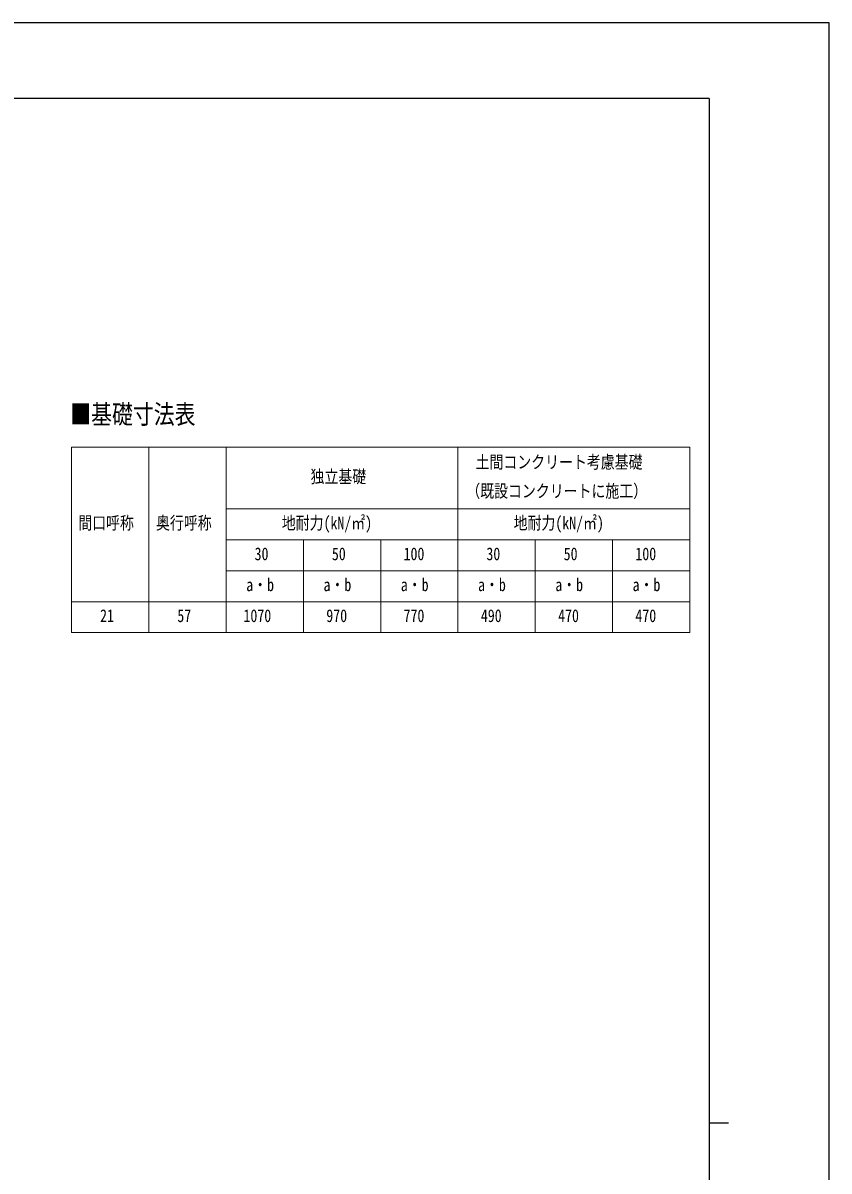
# Model space of a CAD drawing. Units: millimetres, scale not verified. Extents: x -12615 to 12615, y -8910 to 8910.
# Drawn here: x 6356 to 12615, y 0 to 8910 of the extents above; entities that cross this region are included whole.
import ezdxf
from ezdxf.enums import TextEntityAlignment as Align

# ---------------------------------------------------------------- set-up
doc = ezdxf.new("R2010")
doc.units = ezdxf.units.MM
doc.header["$LTSCALE"] = 30
doc.layers.add('0-1_TABLE1', color=7, linetype='Continuous', lineweight=18)
doc.layers.add('0-2_USER1', color=3, linetype='Continuous')
doc.layers.add('0-7_YKK_ZWAK', color=7, linetype='Continuous')
doc.styles.add('ＭＳ ゴシック', font='')
doc.styles.get('ＭＳ ゴシック').set_extended_font_data('MS Gothic')

msp = doc.modelspace()

# ---------------------------------------------------------------- linework, layer by layer
at = {"layer": '0-1_TABLE1'}
for p, q in [((6733.54, 5618.22), (11533.54, 5618.22)), ((6733.54, 5618.22), (6733.54, 4178.22)), ((7333.54, 5618.22), (7333.54, 4178.22)), ((7933.54, 5138.22), (11533.54, 5138.22)), ((7933.54, 4898.22), (11533.54, 4898.22)), ((8533.54, 4898.22), (8533.54, 4178.22)), ((9133.54, 4898.22), (9133.54, 4178.22)), ((10333.54, 4898.22), (10333.54, 4178.22)), ((10933.54, 4898.22), (10933.54, 4178.22)), ((7933.54, 4658.22), (11533.54, 4658.22)), ((6733.54, 4418.22), (11533.54, 4418.22))]:
    msp.add_line(p, q, dxfattribs=at)
for points in [[(7933.54, 5618.22), (7933.54, 5138.22), (7933.54, 4418.22), (7933.54, 4178.22)], [(9733.54, 5618.22), (9733.54, 4418.22), (9733.54, 4178.22)], [(11533.54, 5618.22), (11533.54, 4898.22), (11533.54, 4178.22)], [(6733.54, 4178.22), (7333.54, 4178.22), (11533.54, 4178.22)]]:
    msp.add_lwpolyline(points, dxfattribs=at)
at = {"layer": '0-7_YKK_ZWAK'}
for p, q in [((11685.06, 8325), (-11714.94, 8325)), ((11685.06, 8325), (11685.06, -7575)), ((11685.06, 375), (11835.06, 375))]:
    msp.add_line(p, q, dxfattribs=at)
msp.add_lwpolyline([(-12615, -8910), (12615, -8910), (12615, 8910), (-12615, 8910)], close=True, dxfattribs=at)

# ---------------------------------------------------------------- texts
at = {"layer": '0-1_TABLE1', "style": 'ＭＳ ゴシック', "width": 0.8}
for s, p in [('土間コンクリート考慮基礎', (9870.34, 5423.22)), ('独立基礎', (8588.74, 5310.72)), ('（既設コンクリートに施工）', (9798.34, 5198.22)), ('間口呼称', (6785.14, 4950.72)), ('奥行呼称', (7388.74, 4950.72)), ('地耐力(kN/㎡)', (8365.54, 4950.72)), ('地耐力(kN/㎡)', (10165.54, 4950.72)), ('30', (8154.34, 4710.72)), ('50', (8754.34, 4710.72)), ('100', (9311.14, 4710.72)), ('30', (9954.34, 4710.72)), ('50', (10554.34, 4710.72)), ('100', (11111.14, 4710.72)), ('a・b', (8089.54, 4470.72)), ('a・b', (8689.54, 4470.72)), ('a・b', (9289.54, 4470.72)), ('a・b', (9889.54, 4470.72)), ('a・b', (10489.54, 4470.72)), ('a・b', (11089.54, 4470.72)), ('21', (6954.34, 4230.72)), ('57', (7554.34, 4230.72)), ('1070', (8067.94, 4230.72)), ('970', (8711.14, 4230.72)), ('770', (9311.14, 4230.72)), ('490', (9911.14, 4230.72)), ('470', (10511.14, 4230.72)), ('470', (11111.14, 4230.72))]:
    msp.add_text(s, height=98.97, dxfattribs=at).set_placement(p, align=Align.BOTTOM_LEFT)
at = {"layer": '0-2_USER1', "style": 'ＭＳ ゴシック', "width": 0.8}
msp.add_text('■基礎寸法表', height=148.5, dxfattribs=at).set_placement((6722.94, 5754.68), align=Align.BOTTOM_LEFT)

doc.saveas('drawing.dxf')
